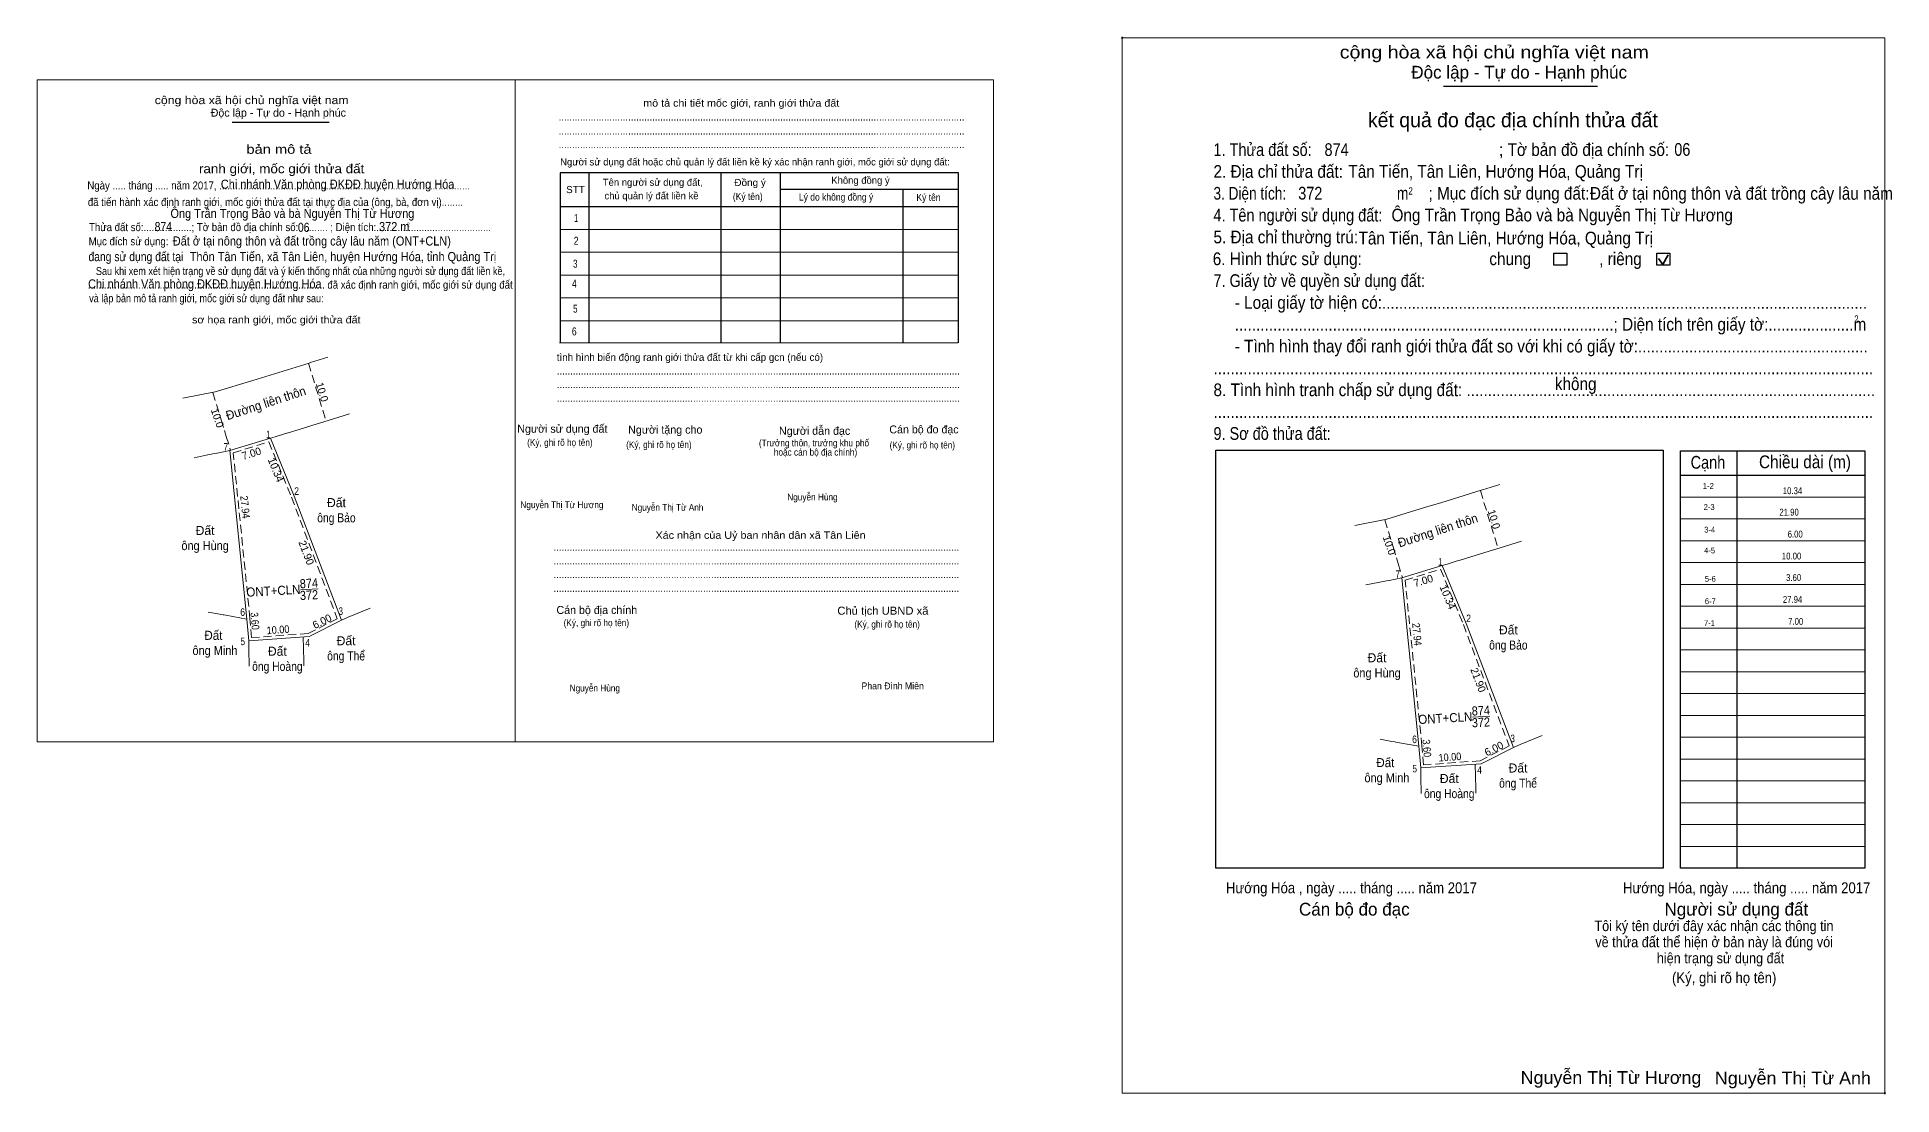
# Model space of a CAD drawing. Header units: metres. Extents: x 548693 to 549631, y 1838175 to 1838407.
# Drawn here: x 548692.9 to 549100.9, y 1838174.6 to 1838407.1 of the extents above; entities that cross this region are included whole.
import ezdxf
from ezdxf.enums import TextEntityAlignment as Align

# ---------------------------------------------------------------- set-up
doc = ezdxf.new("R2010")
doc.units = ezdxf.units.M
doc.header["$LTSCALE"] = 0.6
doc.header["$PDMODE"] = 32
doc.header["$PDSIZE"] = 0.3
doc.linetypes.add('DOTTED', pattern=[1.5, 0.3, -1.2])
doc.linetypes.add('MEDIUM_DASHED', pattern=[4.5, 3, -1.5])
for name, color, linetype, lineweight in [('1', 7, 'DOTTED', 13), ('15', 7, 'Continuous', 13), ('63', 7, 'Continuous', 13), ('7', 7, 'Continuous', 13)]:
    doc.layers.add(name, color=color, linetype=linetype, lineweight=lineweight)
for name, color, linetype in [('25', 7, 'Continuous'), ('30', 7, 'Continuous'), ('6', 7, 'Continuous')]:
    doc.layers.add(name, color=color, linetype=linetype)

msp = doc.modelspace()

# ---------------------------------------------------------------- linework, layer by layer
at = {"layer": '15'}
for p, q in [((548744.18, 1838332.79), (548752.79, 1838335.43)), ((548752.79, 1838335.43), (548753.08, 1838335.52)), ((548753.08, 1838335.52), (548756.9, 1838336.69)), ((548724.99, 1838327.69), (548732.08, 1838329.08)), ((548732.08, 1838329.08), (548740.37, 1838331.62)), ((548740.37, 1838331.62), (548744.18, 1838332.79)), ((548750.56, 1838320.82), (548753.6, 1838321.75)), ((548753.6, 1838321.75), (548756.98, 1838322.8)), ((548756.98, 1838322.8), (548761.67, 1838324.24)), ((548735.36, 1838316.17), (548744.26, 1838318.89)), ((548744.26, 1838318.89), (548745.34, 1838319.22)), ((548749.52, 1838306.17), (548744.26, 1838318.89)), ((548745.34, 1838319.22), (548747.33, 1838319.84)), ((548747.33, 1838319.84), (548748.09, 1838320.06)), ((548748.09, 1838320.06), (548748.18, 1838320.09)), ((548748.18, 1838320.09), (548750.56, 1838320.82)), ((548727.46, 1838314.63), (548730.16, 1838315.16)), ((548739.11, 1838279.16), (548735.36, 1838316.17)), ((549010.86, 1838307.54), (549014.68, 1838308.71)), ((548998.15, 1838303.64), (549001.96, 1838304.81)), ((549001.96, 1838304.81), (549010.57, 1838307.45)), ((549010.57, 1838307.45), (549010.86, 1838307.54)), ((548982.77, 1838299.71), (548989.86, 1838301.1)), ((548989.86, 1838301.1), (548998.15, 1838303.64)), ((549005.96, 1838292.11), (549008.34, 1838292.84)), ((549008.34, 1838292.84), (549011.38, 1838293.77)), ((549011.38, 1838293.77), (549014.76, 1838294.82)), ((549014.76, 1838294.82), (549019.45, 1838296.26)), ((548993.14, 1838288.19), (549002.04, 1838290.91)), ((549002.04, 1838290.91), (549003.12, 1838291.24)), ((549007.3, 1838278.19), (549002.04, 1838290.91)), ((549003.12, 1838291.24), (549005.11, 1838291.86)), ((549005.11, 1838291.86), (549005.87, 1838292.08)), ((549005.87, 1838292.08), (549005.96, 1838292.11)), ((548750.89, 1838285.54), (548754.74, 1838285.76)), ((548985.24, 1838286.65), (548987.94, 1838287.18)), ((548996.89, 1838251.18), (548993.14, 1838288.19)), ((548730.58, 1838280.7), (548733.12, 1838280.24)), ((548730.58, 1838280.7), (548733.12, 1838280.24)), ((548730.58, 1838280.7), (548733.12, 1838280.24)), ((548730.58, 1838280.7), (548733.12, 1838280.24)), ((548733.12, 1838280.24), (548733.87, 1838280.11)), ((548733.12, 1838280.24), (548733.87, 1838280.11)), ((548733.12, 1838280.24), (548733.87, 1838280.11)), ((548733.12, 1838280.24), (548733.87, 1838280.11)), ((548733.87, 1838280.11), (548734.04, 1838280.09)), ((548733.87, 1838280.11), (548734.04, 1838280.09)), ((548733.87, 1838280.11), (548734.04, 1838280.09)), ((548733.87, 1838280.11), (548734.04, 1838280.09)), ((548739.11, 1838279.16), (548739.51, 1838274.39)), ((548752.79, 1838275.32), (548739.51, 1838274.39)), ((548739.51, 1838274.39), (548739.52, 1838273.22)), ((548739.52, 1838273.22), (548739.53, 1838272.21)), ((548739.53, 1838272.21), (548739.59, 1838269.03)), ((548751.47, 1838275.25), (548751.53, 1838272.63)), ((548751.53, 1838272.63), (548751.6, 1838269.97)), ((548739.59, 1838269.03), (548739.59, 1838268.76)), ((548751.6, 1838269.97), (548751.61, 1838269.46)), ((548751.61, 1838269.46), (548751.62, 1838268.84)), ((549008.67, 1838257.56), (549012.52, 1838257.78)), ((548988.36, 1838252.72), (548990.9, 1838252.26)), ((548988.36, 1838252.72), (548990.9, 1838252.26)), ((548988.36, 1838252.72), (548990.9, 1838252.26)), ((548988.36, 1838252.72), (548990.9, 1838252.26)), ((548990.9, 1838252.26), (548991.65, 1838252.13)), ((548990.9, 1838252.26), (548991.65, 1838252.13)), ((548990.9, 1838252.26), (548991.65, 1838252.13)), ((548990.9, 1838252.26), (548991.65, 1838252.13)), ((548991.65, 1838252.13), (548991.82, 1838252.11)), ((548991.65, 1838252.13), (548991.82, 1838252.11)), ((548991.65, 1838252.13), (548991.82, 1838252.11)), ((548991.65, 1838252.13), (548991.82, 1838252.11)), ((548996.89, 1838251.18), (548997.29, 1838246.41)), ((549010.57, 1838247.34), (548997.29, 1838246.41)), ((548997.29, 1838246.41), (548997.3, 1838245.24)), ((548997.3, 1838245.24), (548997.31, 1838244.23)), ((548997.31, 1838244.23), (548997.37, 1838241.05)), ((549009.25, 1838247.27), (549009.31, 1838244.65)), ((549009.31, 1838244.65), (549009.38, 1838241.99)), ((548997.37, 1838241.05), (548997.37, 1838240.78)), ((549009.38, 1838241.99), (549009.39, 1838241.48)), ((549009.39, 1838241.48), (549009.4, 1838240.86))]:
    msp.add_line(p, q, dxfattribs=at)
at = {"layer": '15', "linetype": 'MEDIUM_DASHED'}
for p, q in [((548752.62, 1838335.37), (548756.53, 1838322.66)), ((548734.56, 1838319.31), (548735.5, 1838316.2)), ((549010.4, 1838307.39), (549014.31, 1838294.68)), ((548992.34, 1838291.33), (548993.28, 1838288.22))]:
    msp.add_line(p, q, dxfattribs=at)
for points in [[(548731.61, 1838328.93), (548733.12, 1838323.95), (548733.44, 1838322.98)], [(548733.44, 1838322.98), (548734.17, 1838320.58), (548734.56, 1838319.31)], [(548989.39, 1838300.95), (548990.9, 1838295.97), (548991.22, 1838295)], [(548991.22, 1838295), (548991.95, 1838292.6), (548992.34, 1838291.33)]]:
    msp.add_lwpolyline(points, dxfattribs=at)
at = {"layer": '15'}
for points in [[(548730.16, 1838315.16), (548731.98, 1838315.51), (548732.49, 1838315.6)], [(548732.49, 1838315.6), (548732.58, 1838315.62), (548735.36, 1838316.17)], [(548987.94, 1838287.18), (548989.76, 1838287.53), (548990.27, 1838287.62)], [(548990.27, 1838287.62), (548990.36, 1838287.64), (548993.14, 1838288.19)], [(548734.04, 1838280.09), (548734.43, 1838280.02), (548739.11, 1838279.16)], [(548734.04, 1838280.09), (548734.43, 1838280.02), (548739.11, 1838279.16)], [(548734.04, 1838280.09), (548734.43, 1838280.02), (548739.11, 1838279.16)], [(548734.04, 1838280.09), (548734.43, 1838280.02), (548739.11, 1838279.16)], [(548991.82, 1838252.11), (548992.21, 1838252.04), (548996.89, 1838251.18)], [(548991.82, 1838252.11), (548992.21, 1838252.04), (548996.89, 1838251.18)], [(548991.82, 1838252.11), (548992.21, 1838252.04), (548996.89, 1838251.18)], [(548991.82, 1838252.11), (548992.21, 1838252.04), (548996.89, 1838251.18)]]:
    msp.add_lwpolyline(points, dxfattribs=at)
at = {"layer": '63'}
for p, q in [((548749.52, 1838306.17), (548759.89, 1838278.93)), ((548761.37, 1838279.54), (548766.22, 1838281.52)), ((548752.79, 1838275.32), (548759.89, 1838278.93)), ((548759.89, 1838278.93), (548761.37, 1838279.54)), ((549007.3, 1838278.19), (549017.67, 1838250.95)), ((549017.67, 1838250.95), (549019.15, 1838251.56)), ((549019.15, 1838251.56), (549024, 1838253.54)), ((549010.57, 1838247.34), (549017.67, 1838250.95))]:
    msp.add_line(p, q, dxfattribs=at)
at = {"layer": '63', "linetype": 'MEDIUM_DASHED'}
for points in [[(548736.08, 1838315.69), (548743.88, 1838318.09), (548748.9, 1838305.92), (548758.96, 1838279.23), (548752.6, 1838275.98), (548740.12, 1838275.08), (548739.77, 1838279.24)], [(548993.86, 1838287.71), (549001.66, 1838290.11), (549006.68, 1838277.94), (549016.74, 1838251.25), (549010.38, 1838248), (548997.9, 1838247.1), (548997.55, 1838251.26)]]:
    msp.add_lwpolyline(points, close=True, dxfattribs=at)
at = {"layer": '7', "lineweight": 25}
for p, q in [((549002.27, 1838396.29), (549036.19, 1838396.29)), ((549002.27, 1838396.29), (549036.19, 1838396.29)), ((548735.88, 1838388.35), (548757.15, 1838388.35)), ((548814.3, 1838377.25), (548814.3, 1838339.89)), ((548843.32, 1838377.1), (548843.32, 1838339.89)), ((548856.41, 1838377.1), (548856.41, 1838339.89)), ((548808, 1838369.83), (548895.64, 1838369.83)), ((548856.41, 1838373.64), (548895.64, 1838373.64)), ((548883.35, 1838373.64), (548883.35, 1838339.89)), ((549066.83, 1838316.13), (549066.83, 1838224.37)), ((549066.83, 1838316.13), (549066.83, 1838224.37)), ((549054.43, 1838310.77), (549094.99, 1838310.77)), ((549054.43, 1838310.77), (549094.99, 1838310.77))]:
    msp.add_line(p, q, dxfattribs=at)
at = {"layer": '7'}
for p, q in [((548808, 1838364.81), (548895.64, 1838364.81)), ((548808, 1838359.79), (548895.64, 1838359.79)), ((548808, 1838354.78), (548895.64, 1838354.78)), ((548808, 1838349.76), (548895.64, 1838349.76)), ((548808, 1838344.74), (548895.64, 1838344.74)), ((548807.85, 1838339.89), (548895.49, 1838339.89)), ((549054.43, 1838305.97), (549094.99, 1838305.97)), ((549054.43, 1838305.97), (549094.99, 1838305.97)), ((549054.43, 1838301.17), (549094.99, 1838301.17)), ((549054.43, 1838301.17), (549094.99, 1838301.17)), ((549054.43, 1838296.37), (549094.99, 1838296.37)), ((549054.43, 1838296.37), (549094.99, 1838296.37)), ((549054.43, 1838291.57), (549094.99, 1838291.57)), ((549054.43, 1838291.57), (549094.99, 1838291.57)), ((549054.43, 1838286.77), (549094.99, 1838286.77)), ((549054.43, 1838286.77), (549094.99, 1838286.77)), ((549054.43, 1838281.97), (549094.99, 1838281.97)), ((549054.43, 1838281.97), (549094.99, 1838281.97)), ((549054.43, 1838277.17), (549094.99, 1838277.17)), ((549054.43, 1838277.17), (549094.99, 1838277.17)), ((549054.43, 1838272.37), (549094.99, 1838272.37)), ((549054.43, 1838267.57), (549094.99, 1838267.57)), ((549054.43, 1838267.57), (549094.99, 1838267.57)), ((549054.43, 1838262.77), (549094.99, 1838262.77)), ((549054.43, 1838262.77), (549094.99, 1838262.77)), ((549054.43, 1838257.97), (549094.99, 1838257.97)), ((549054.43, 1838253.17), (549094.99, 1838253.17)), ((549054.43, 1838253.17), (549094.99, 1838253.17)), ((549054.43, 1838248.37), (549094.99, 1838248.37)), ((549054.43, 1838248.37), (549094.99, 1838248.37)), ((549054.43, 1838243.57), (549094.99, 1838243.57)), ((549054.43, 1838243.57), (549094.99, 1838243.57)), ((549054.43, 1838238.77), (549094.99, 1838238.77)), ((549054.43, 1838238.77), (549094.99, 1838238.77)), ((549054.43, 1838233.97), (549094.99, 1838233.97)), ((549054.43, 1838233.97), (549094.99, 1838233.97)), ((549054.43, 1838229.17), (549094.99, 1838229.17)), ((549054.43, 1838229.17), (549094.99, 1838229.17))]:
    msp.add_line(p, q, dxfattribs=at)
at = {"layer": '7', "lineweight": 35}
for p, q in [((549049.58, 1838358.38), (549050.53, 1838357.13)), ((549049.58, 1838358.38), (549050.53, 1838357.13)), ((549050.53, 1838357.13), (549051.69, 1838359.21)), ((549050.53, 1838357.13), (549051.69, 1838359.21))]:
    msp.add_line(p, q, dxfattribs=at)
at = {"layer": '7'}
for points in [[(548931.62, 1838406.93), (549099.36, 1838406.93), (549099.36, 1838174.93), (548931.62, 1838174.93)], [(548931.62, 1838406.93), (549099.36, 1838406.93), (549099.36, 1838174.93), (548931.62, 1838174.93)], [(548692.94, 1838397.67), (548798.13, 1838397.67), (548798.13, 1838252.18), (548692.94, 1838252.18)], [(548798.13, 1838397.67), (548903.32, 1838397.67), (548903.32, 1838252.18), (548798.13, 1838252.18)], [(548798.13, 1838397.66), (548903.32, 1838397.66), (548903.32, 1838252.18), (548798.13, 1838252.18)]]:
    msp.add_lwpolyline(points, close=True, dxfattribs=at)
at = {"layer": '7', "lineweight": 25}
msp.add_lwpolyline([(548895.64, 1838339.89), (548895.64, 1838377.25), (548808, 1838377.25), (548808, 1838339.89)], dxfattribs=at)
for points in [[(549026.54, 1838359.61), (549029.42, 1838359.61), (549029.42, 1838356.93), (549026.54, 1838356.93)], [(549026.54, 1838359.61), (549029.42, 1838359.61), (549029.42, 1838356.93), (549026.54, 1838356.93)], [(549049.2, 1838359.61), (549052.09, 1838359.61), (549052.09, 1838356.93), (549049.2, 1838356.93)], [(549049.2, 1838359.61), (549052.09, 1838359.61), (549052.09, 1838356.93), (549049.2, 1838356.93)], [(548952.19, 1838316.29), (549050.59, 1838316.29), (549050.59, 1838224.37), (548952.19, 1838224.37)], [(548952.19, 1838316.29), (549050.59, 1838316.29), (549050.59, 1838224.37), (548952.19, 1838224.37)], [(549054.43, 1838316.13), (549094.99, 1838316.13), (549094.99, 1838224.37), (549054.43, 1838224.37)], [(549054.43, 1838316.13), (549094.99, 1838316.13), (549094.99, 1838224.37), (549054.43, 1838224.37)]]:
    msp.add_lwpolyline(points, close=True, dxfattribs=at)
at = {"layer": '7'}
for p in [(548931.62, 1838406.93), (549099.35, 1838174.93)]:
    msp.add_point(p, dxfattribs=at)

# ---------------------------------------------------------------- texts
at = {"layer": '1'}
for s, height, width, p in [('Hướng Hóa , ngày ..... tháng ..... năm 2017', 2.4, 0.9, (548954.44, 1838218.87)), ('Nguyễn Thị Từ Hương', 2.8, 1.05, (549019.27, 1838176.97)), ('Nguyễn Thị Từ Anh', 2.8, 1.05, (549061.99, 1838176.84))]:
    msp.add_text(s, height=height, dxfattribs=dict(at, width=width)).set_placement(p)
at = {"layer": '15'}
for s, rotation, width, p in [('Đường liên thôn', 18.011, 0.95, (548743.5514, 1838325.6817)), ('Đường liên thôn', 18.011, 0.95, (549001.3364, 1838297.7034)), ('ONT+CLN', 3.193, 0.95, (548744.9644, 1838284.3727)), ('874', 3.193, 0.9, (548752.7794, 1838286.0099)), ('372', 3.193, 0.9, (548752.8044, 1838283.4296)), ('874', 3.193, 0.9, (549010.5594, 1838258.0299)), ('ONT+CLN', 3.193, 0.95, (549002.7444, 1838256.3927)), ('372', 3.193, 0.9, (549010.5844, 1838255.4496))]:
    msp.add_text(s, height=1.996, rotation=rotation, dxfattribs=dict(at, width=width)).set_placement(p, align=Align.CENTER)
for rotation, p in [(286.887, (548754.8388, 1838328.8216)), (289.056, (548731.8258, 1838323.0866)), (286.887, (549012.6158, 1838300.8516)), (289.056, (548989.6041, 1838295.1116))]:
    msp.add_text('10.0', height=1.664, rotation=rotation, dxfattribs=at).set_placement(p, align=Align.CENTER)
for p in [(548758.785, 1838303.75), (548729.885, 1838297.63), (549016.565, 1838275.77), (548745.785, 1838271.08), (548760.905, 1838273.39), (548987.665, 1838269.65), (549018.685, 1838245.41), (549003.565, 1838243.1)]:
    msp.add_text('Đất', height=1.996, dxfattribs=at).set_placement(p, align=Align.CENTER)
for s, width, p in [('ông Bảo', 0.85, (548758.785, 1838300.42)), ('ông Hùng', 0.9, (548729.895, 1838294.3)), ('Đất ', 0.95, (548732.075, 1838274.58)), ('ông Minh', 0.9, (548732.065, 1838271.25)), ('ông Thể', 0.85, (548760.91, 1838270.06)), ('ông Bảo', 0.85, (549016.565, 1838272.44)), ('ông Hoàng', 0.85, (548745.79, 1838267.76)), ('ông Hùng', 0.9, (548987.675, 1838266.32)), ('Đất ', 0.95, (548989.855, 1838246.6)), ('ông Minh', 0.9, (548989.85, 1838243.27)), ('ông Thể', 0.85, (549018.695, 1838242.08)), ('ông Hoàng', 0.85, (549003.565, 1838239.78))]:
    msp.add_text(s, height=1.996, dxfattribs=dict(at, width=width)).set_placement(p, align=Align.CENTER)
at = {"layer": '25', "width": 0.9}
for s, p in [('Chi nhánh Văn phòng ĐKĐĐ huyện Hướng Hóa', (548733.36, 1838373.75)), ('Đất ở tại nông thôn và đất trồng cây lâu năm (ONT+CLN)', (548722.78, 1838361.27)), ('Chi nhánh Văn phòng ĐKĐĐ huyện Hướng Hóa', (548704.16, 1838351.83))]:
    msp.add_text(s, height=2, dxfattribs=at).set_placement(p)
at = {"layer": '30'}
for s, width, p in [('1-2', 0.85, (549061.75, 1838307.77)), ('1-2', 0.85, (549061.75, 1838307.77)), ('2-3', 0.85, (549061.93, 1838303.13)), ('2-3', 0.85, (549061.93, 1838303.13)), ('3-4', 0.85, (549062.04, 1838298.17)), ('3-4', 0.85, (549062.04, 1838298.17)), ('4-5', 0.85, (549062.03, 1838293.59)), ('4-5', 0.85, (549062.03, 1838293.59)), ('5-6', 0.85, (549062.19, 1838287.35)), ('6-7', 0.85, (549062.19, 1838282.43)), ('7-1', 0.8, (549061.97, 1838277.62))]:
    msp.add_text(s, height=1.28, dxfattribs=dict(at, width=width)).set_placement(p, align=Align.RIGHT)
at = {"layer": '6', "width": 0.9}
for s, height, p in [('Đất ở tại nông thôn và đất trồng cây lâu năm', 2.8, (549034.5, 1838371.33)), ('Ông Trần Trọng Bảo và bà Nguyễn Thị Từ Hương', 2, (548722.28, 1838367.33)), ('Ông Trần Trọng Bảo và bà Nguyễn Thị Từ Hương', 2.8, (548990.86, 1838366.57))]:
    msp.add_text(s, height=height, dxfattribs=at).set_placement(p)
at = {"layer": '63'}
for s, height, width, p in [(' 7', 1.664, 0.8, (548734.95, 1838316.17)), (' 1', 1.664, 0.75, (548744.26, 1838318.89)), (' 2', 1.664, 0.85, (548750.55, 1838306.45)), ('10.34', 1.5, 0.85, (549081.2, 1838306.61)), ('21.90', 1.5, 0.85, (549080.45, 1838301.9)), ('6.00', 1.5, 0.85, (549081.32, 1838297.07)), (' 1', 1.664, 0.75, (549002.04, 1838290.91)), ('10.00', 1.5, 0.85, (549080.99, 1838292.25)), (' 7', 1.664, 0.8, (548992.73, 1838288.19)), ('3.60', 1.5, 0.85, (549080.98, 1838287.53)), ('27.94', 1.5, 0.85, (549081.21, 1838282.71)), (' 6', 1.664, 0.85, (548738.68, 1838279.86)), (' 3', 1.664, 0.8, (548760.23, 1838280.06)), (' 2', 1.664, 0.85, (549008.33, 1838278.47)), ('7.00', 1.5, 0.85, (549081.42, 1838277.89)), (' 5', 1.664, 0.8, (548738.68, 1838273.42)), (' 4', 1.664, 0.85, (548752.98, 1838273.11)), (' 6', 1.664, 0.85, (548996.45, 1838251.88)), (' 3', 1.664, 0.8, (549018, 1838252.08)), (' 5', 1.664, 0.8, (548996.46, 1838245.44)), (' 4', 1.664, 0.85, (549010.75, 1838245.13))]:
    msp.add_text(s, height=height, dxfattribs=dict(at, width=width)).set_placement(p, align=Align.RIGHT)
for s, height, rotation, p in [('7.00', 1.664, 17.037, (548740.3313, 1838314.7624)), ('10.34', 1.664, 292.449, (548744.6866, 1838311.6426)), ('21.90', 1.663, 290.868, (548751.3836, 1838293.4463)), ('7.00', 1.664, 17.037, (548998.1063, 1838286.7809)), ('10.34', 1.664, 292.449, (549002.4646, 1838283.6676)), ('6.00', 1.664, 26.864, (548755.9991, 1838277.898)), ('21.90', 1.663, 290.868, (549009.1617, 1838265.4713)), ('6.00', 1.664, 26.864, (549013.7741, 1838249.9154))]:
    msp.add_text(s, height=height, rotation=rotation, dxfattribs=at).set_placement(p, align=Align.CENTER)
at = {"layer": '63', "width": 0.9}
for s, rotation, p in [('27.94', 275.792, (548737.8627, 1838303.6889)), ('3.60', 274.777, (548740.0318, 1838278.6543)), ('10.00', 4.073, (548745.9909, 1838275.976)), ('27.94', 275.792, (548995.6422, 1838275.7139)), ('3.60', 274.777, (548997.8113, 1838250.6793)), ('10.00', 4.073, (549003.7659, 1838247.9956))]:
    msp.add_text(s, height=1.664, rotation=rotation, dxfattribs=at).set_placement(p, align=Align.CENTER)
at = {"layer": '7'}
for s, height, width, p in [('cộng hòa xã hội chủ nghĩa việt nam', 2.8, 1.15, (548979.48, 1838402.39)), ('cộng hòa xã hội chủ nghĩa việt nam', 2.8, 1.15, (548979.48, 1838402.39)), ('cộng hòa xã hội chủ nghĩa việt nam', 1.756, 1.15, (548718.82, 1838392.35)), ('........................................................................................................................................................', 1.756, 0.9, (548807.66, 1838388.71)), ('........................................................................................................................................................', 1.756, 0.9, (548807.66, 1838385.67)), ('........................................................................................................................................................', 1.756, 0.9, (548807.66, 1838382.67)), ('1. Thửa đất số:', 2.8, 0.85, (548951.7, 1838380.95)), ('1. Thửa đất số:', 2.8, 0.85, (548951.7, 1838380.95)), ('874', 2.8, 0.85, (548976.12, 1838380.95)), ('; Tờ bản đồ địa chính số:', 2.8, 0.9, (549014.52, 1838380.95)), ('; Tờ bản đồ địa chính số:', 2.8, 0.9, (549014.52, 1838380.95)), ('06', 2.8, 0.85, (549053.06, 1838380.99)), ('2. Địa chỉ thửa đất:', 2.8, 0.9, (548951.7, 1838376.15)), ('2. Địa chỉ thửa đất:', 2.8, 0.9, (548951.7, 1838376.15)), ('Tân Tiến, Tân Liên, Hướng Hóa, Quảng Trị', 2.8, 0.9, (548981.38, 1838376.15)), ('Ngày ..... tháng ..... năm 2017, ..............................................................................................', 1.755, 0.9, (548704, 1838373.59)), ('STT', 1.555, 1.05, (548809.3, 1838372.79)), ('Đồng ý', 1.555, 1.05, (548846.32, 1838374.35)), ('3. Diện tích:', 2.8, 0.8, (548951.7, 1838371.35)), ('3. Diện tích:', 2.8, 0.8, (548951.7, 1838371.35)), ('372', 2.8, 0.85, (548970.34, 1838371.37)), ('2', 1.6, 0.8, (548994.58, 1838372.47)), ('2', 1.6, 0.8, (548994.58, 1838372.47)), ('; Mục đích sử dụng đất:', 2.8, 0.9, (548999, 1838371.35)), ('; Mục đích sử dụng đất:', 2.8, 0.9, (548999, 1838371.35)), (' đã tiến hành xác định ranh giới, mốc giới thửa đất tại thực địa của (ông, bà, đơn vị)........', 1.756, 0.9, (548703.52, 1838369.95)), ('(Ký tên)', 1.555, 0.9, (548845.98, 1838371.27)), ('Lý do không đồng ý', 1.555, 0.9, (548860.52, 1838371.15)), ('Ký tên', 1.555, 0.9, (548886.36, 1838371.07)), ('m', 2.8, 0.8, (548992.06, 1838371.35)), ('m', 2.8, 0.8, (548992.06, 1838371.35)), ('Thửa đất số:..................; Tờ bản đồ địa chính số:........... ; Diện tích:...........................................', 1.756, 0.9, (548704.36, 1838364.43)), ('874', 2, 0.85, (548718.8, 1838364.43)), ('06', 2, 0.85, (548750.32, 1838364.27)), ('372 m', 2, 0.9, (548768.16, 1838364.43)), ('2', 0.7999, 0.8, (548774.32, 1838365.48)), ('4. Tên người sử dụng đất:', 2.8, 0.85, (548951.7, 1838366.55)), ('4. Tên người sử dụng đất:', 2.8, 0.85, (548951.7, 1838366.55)), ('Mục đích sử dụng:', 1.76, 0.9, (548704.28, 1838361.31)), ('5. Địa chỉ thường trú:', 2.8, 0.9, (548951.7, 1838361.75)), ('5. Địa chỉ thường trú:', 2.8, 0.9, (548951.7, 1838361.75)), ('Tân Tiến, Tân Liên, Hướng Hóa, Quảng Trị', 2.8, 0.9, (548983.6, 1838361.5)), ('đang sử dụng đất tại ', 2, 0.85, (548704.24, 1838357.83)), ('Thôn Tân Tiến, xã Tân Liên, huyện Hướng Hóa, tỉnh Quảng Trị', 2, 0.9, (548726.52, 1838357.83)), ('6. Hình thức sử dụng:', 2.8, 0.9, (548951.54, 1838356.95)), ('6. Hình thức sử dụng:', 2.8, 0.9, (548951.54, 1838356.95)), ('chung                , riêng', 2.8, 0.9, (549012.38, 1838356.95)), ('chung                , riêng', 2.8, 0.9, (549012.38, 1838356.95)), ('......................................................................................... đã xác định ranh giới, mốc giới sử dụng đất', 1.752, 0.9, (548704.08, 1838351.79)), ('Sau khi xem xét hiện trạng về sử dụng đất và ý kiến thống nhất của những người sử dụng đất liền kề,', 1.756, 0.85, (548705.88, 1838354.79)), ('7. Giấy tờ về quyền sử dụng đất:', 2.8, 0.85, (548951.7, 1838352.15)), ('7. Giấy tờ về quyền sử dụng đất:', 2.8, 0.85, (548951.7, 1838352.15)), (' và lập bản mô tả ranh giới, mốc giới sử dụng đất như sau:', 1.756, 0.85, (548703.84, 1838348.79)), ('     - Loại giấy tờ hiện có:..................................................................................................................', 2.8, 0.9, (548951.7, 1838347.35)), ('     - Loại giấy tờ hiện có:..................................................................................................................', 2.8, 0.9, (548951.7, 1838347.35)), ('     .........................................................................................; Diện tích trên giấy tờ:....................m', 2.8, 0.9, (548951.7, 1838342.55)), ('     .........................................................................................; Diện tích trên giấy tờ:....................m', 2.8, 0.9, (548951.7, 1838342.55)), ('2', 1.6, 0.8, (549092.66, 1838344.31)), ('2', 1.6, 0.8, (549092.66, 1838344.31)), ('     - Tình hình thay đổi ranh giới thửa đất so với khi có giấy tờ:......................................................', 2.8, 0.9, (548951.7, 1838337.75)), ('.......................................................................................................................................................', 1.756, 0.9, (548807.26, 1838332.91)), ('...........................................................................................................................................................', 2.8, 0.9, (548951.7, 1838332.95)), ('.......................................................................................................................................................', 1.756, 0.9, (548807.26, 1838329.91)), ('8. Tình hình tranh chấp sử dụng đất: ................................................................................................', 2.8, 0.9, (548951.7, 1838328.15)), ('8. Tình hình tranh chấp sử dụng đất: ................................................................................................', 2.8, 0.9, (548951.7, 1838328.15)), ('không', 2.8, 0.9, (549026.78, 1838329.47)), ('không', 2.8, 0.9, (549026.78, 1838329.47)), ('.......................................................................................................................................................', 1.756, 0.9, (548807.26, 1838326.91)), ('9. Sơ đồ thửa đất:', 2.8, 0.85, (548951.7, 1838318.55)), ('9. Sơ đồ thửa đất:', 2.8, 0.85, (548951.7, 1838318.55)), ('...........................................................................................................................................................', 2.8, 0.9, (548951.7, 1838323.35)), ('...........................................................................................................................................................', 2.8, 0.9, (548951.7, 1838323.35)), ('(Ký, ghi rõ họ tên)', 1.505, 0.9, (548800.74, 1838317.23)), ('(Ký, ghi rõ họ tên)', 1.505, 0.9, (548822.52, 1838316.75)), ('(Ký, ghi rõ họ tên)', 1.505, 0.9, (548880.46, 1838316.65)), ('Cạnh', 2.8, 0.85, (549056.66, 1838312.21)), ('Cạnh', 2.8, 0.85, (549056.66, 1838312.21)), ('Chiều dài (m)', 2.8, 0.9, (549071.7, 1838312.31)), ('Chiều dài (m)', 2.8, 0.9, (549071.7, 1838312.31)), ('Nguyễn Thị Từ Hương', 1.5, 0.9, (548799.26, 1838303.53)), ('Nguyễn Thị Từ Anh', 1.5, 0.9, (548823.74, 1838302.95)), ('Nguyễn Hùng', 1.505, 0.9, (548857.95, 1838305.23)), ('........................................................................................................................................................', 1.756, 0.9, (548806.54, 1838294.15)), ('........................................................................................................................................................', 1.756, 0.9, (548806.54, 1838291.15)), ('........................................................................................................................................................', 1.756, 0.9, (548806.54, 1838288.15)), ('........................................................................................................................................................', 1.756, 0.9, (548806.54, 1838285.11)), ('Chủ tịch UBND xã', 1.76, 1.05, (548868.96, 1838280.11)), ('(Ký, ghi rõ họ tên)', 1.505, 0.9, (548808.76, 1838277.59)), ('(Ký, ghi rõ họ tên)', 1.505, 0.9, (548872.72, 1838277.27)), ('Nguyễn Hùng', 1.505, 0.9, (548810.08, 1838263.23)), ('Phan Đình Miên', 1.505, 0.95, (548874.28, 1838263.71)), ('Hướng Hóa, ngày ..... tháng ..... năm 2017', 2.4, 0.9, (549041.78, 1838218.87)), ('(Ký, ghi rõ họ tên)', 2.4, 0.9, (549052.56, 1838199.11)), ('(Ký, ghi rõ họ tên)', 2.4, 0.9, (549052.56, 1838199.11))]:
    msp.add_text(s, height=height, dxfattribs=dict(at, width=width)).set_placement(p)
for s, height, p in [('Độc lập - Tự do - Hạnh phúc', 2.8, (548995.22, 1838397.97)), ('Độc lập - Tự do - Hạnh phúc', 2.8, (548995.22, 1838397.97)), ('Độc lập - Tự do - Hạnh phúc', 1.756, (548731.12, 1838389.59)), ('Người sử dụng đất hoặc chủ quản lý đất liền kề ký xác nhận ranh giới, mốc giới sử dụng đất:', 1.555, (548808, 1838378.87)), ('Tên người sử dụng đất,', 1.555, (548817.38, 1838374.39)), ('Không đồng ý', 1.555, (548867.64, 1838374.83)), ('chủ quản lý đất liền kề', 1.555, (548817.74, 1838371.43)), ('tình hình biến động ranh giới thửa đất từ khi cấp gcn (nếu có)', 1.605, (548807.26, 1838335.91)), ('Người sử dụng đất', 1.756, (548798.56, 1838320.11)), ('Người tặng cho', 1.76, (548822.95, 1838319.91)), ('Người dẫn đạc', 1.76, (548856.13, 1838319.65)), ('Cán bộ đo đạc', 1.752, (548880.4, 1838319.97)), ('Cán bộ địa chính', 1.756, (548807.18, 1838280.27)), ('Cán bộ đo đạc', 2.8, (548970.5, 1838213.97)), ('Cán bộ đo đạc', 2.8, (548970.5, 1838213.97)), ('Người sử dụng đất', 2.8, (549050.9, 1838213.97)), ('Người sử dụng đất', 2.8, (549050.9, 1838213.97))]:
    msp.add_text(s, height=height, dxfattribs=at).set_placement(p)
for s, height, width, p in [('mô tả chi tiết mốc giới, ranh giới thửa đất', 1.605, 1.1, (548847.83, 1838391.79)), ('bản mô tả', 2.007, 1.2, (548746.15, 1838381.43)), ('ranh giới, mốc giới thửa đất', 2.007, 1.1, (548746.73, 1838377.15)), ('1', 1.756, 0.7, (548811.505, 1838366.43)), ('2', 1.756, 0.8, (548811.515, 1838361.43)), ('3', 1.756, 0.75, (548811.315, 1838356.39)), ('4', 1.756, 0.8, (548811.12, 1838351.99)), ('sơ họa ranh giới, mốc giới thửa đất', 1.605, 1.1, (548745.555, 1838344.15)), ('5', 1.756, 0.75, (548811.325, 1838346.51)), ('6', 1.756, 0.8, (548811.095, 1838341.51)), ('(Trưởng thôn, trưởng khu phố', 1.505, 0.9, (548863.83, 1838317.11)), ('hoặc cán bộ địa chính)', 1.505, 0.9, (548864.165, 1838315.09)), ('Xác nhận của Uỷ ban nhân dân xã Tân Liên', 1.61, 1.1, (548852.07, 1838296.79)), ('Tôi ký tên dưới đây xác nhận các thông tin', 2.313, 0.9, (549061.785, 1838210.55)), ('Tôi ký tên dưới đây xác nhận các thông tin', 2.313, 0.9, (549061.785, 1838210.55)), ('về thửa đất thể hiện ở bản này là đúng vói', 2.313, 0.9, (549061.83, 1838207.01)), ('về thửa đất thể hiện ở bản này là đúng vói', 2.313, 0.9, (549061.83, 1838207.01)), ('hiện trạng sử dụng đất', 2.313, 0.9, (549063.23, 1838203.47)), ('hiện trạng sử dụng đất', 2.313, 0.9, (549063.23, 1838203.47))]:
    msp.add_text(s, height=height, dxfattribs=dict(at, width=width)).set_placement(p, align=Align.CENTER)
for s, height, p in [('kết quả đo đạc địa chính thửa đất', 3.2, (549017.555, 1838387.27)), ('kết quả đo đạc địa chính thửa đất', 3.2, (549017.555, 1838387.27)), ('.', 0.8002, (549099.3673, 1838174.55)), ('.', 0.8002, (549099.3673, 1838174.55))]:
    msp.add_text(s, height=height, dxfattribs=at).set_placement(p, align=Align.CENTER)

doc.saveas('drawing.dxf')
